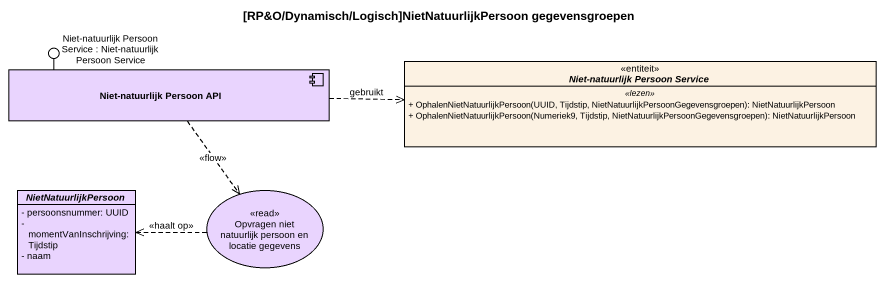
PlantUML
@startuml
title [RP&O/Dynamisch/Logisch]NietNatuurlijkPersoon gegevensgroepen
allowmixing
hide circle
hide empty members
skinparam classAttributeIconSize 0
() "Niet-natuurlijk Persoon Service : Niet-natuurlijk Persoon Service" as Niet_natuurlijk_Persoon <<api>>
component "Niet-natuurlijk Persoon API" as Niet_natuurlijk_Persoon_API #E9D4FE
interface "Niet-natuurlijk Persoon Service" as Niet_natuurlijk_Persoon_2 <<entiteit>> {
  .. <<lezen>> ..
  + OphalenNietNatuurlijkPersoon(UUID, Tijdstip, NietNatuurlijkPersoonGegevensgroepen): NietNatuurlijkPersoon
  + OphalenNietNatuurlijkPersoon(Numeriek9, Tijdstip, NietNatuurlijkPersoonGegevensgroepen): NietNatuurlijkPersoon
}
abstract class NietNatuurlijkPersoon #E9D4FE {
  - persoonsnummer: UUID
  - momentVanInschrijving: Tijdstip
  - naam
}
usecase "Opvragen niet natuurlijk persoon en locatie gegevens" as Opvragen_niet_natuurlijk <<read>> #E9D4FE
Niet_natuurlijk_Persoon_API -left- Niet_natuurlijk_Persoon
Niet_natuurlijk_Persoon_API .right.> Niet_natuurlijk_Persoon_2 : gebruikt
Niet_natuurlijk_Persoon_API ..> Opvragen_niet_natuurlijk : <<flow>>
Opvragen_niet_natuurlijk .left.> NietNatuurlijkPersoon : <<haalt op>>
@enduml
